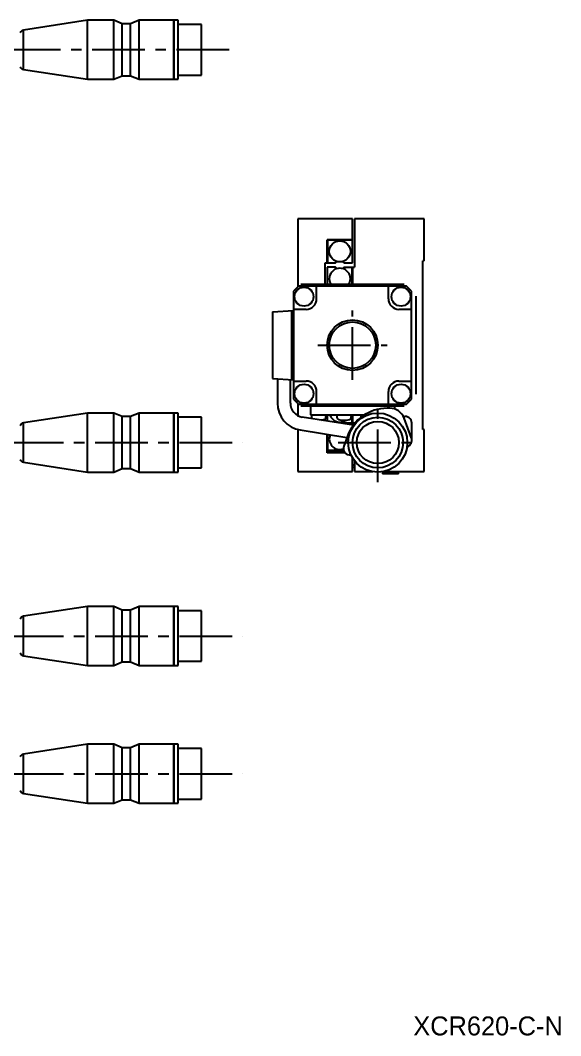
# Model space of a CAD drawing. Extents: x 38 to 408, y 17 to 262.
# Drawn here: x 279.4 to 407.5, y 16.9 to 257.8 of the extents above; entities that cross this region are included whole.
import ezdxf

# ---------------------------------------------------------------- set-up
doc = ezdxf.new("R2010")
doc.units = 0
doc.header["$LTSCALE"] = 10
doc.linetypes.add('CENTER', pattern=[2, 1.25, -0.25, 0.25, -0.25])
doc.layers.add('1', color=7, linetype='CONTINUOUS')
doc.styles.get("Standard").update_dxf_attribs({"font": 'FGP教科書体NT-M'})

msp = doc.modelspace()

# ---------------------------------------------------------------- linework, layer by layer
at = {"layer": '1', "color": 7, "linetype": 'CONTINUOUS'}
for p, q in [((295.327223, 257.78253), (280.09324, 255.466856)), ((295.327223, 243.782532), (295.327223, 257.78253)), ((301.520222, 257.78253), (295.327223, 257.78253)), ((301.520222, 243.782532), (301.520222, 257.78253)), ((303.520222, 256.932531), (301.520222, 257.78253)), ((307.520222, 257.78253), (305.520222, 256.932531)), ((307.520222, 243.782532), (307.520222, 257.78253)), ((315.777222, 257.78253), (307.520222, 257.78253)), ((315.777222, 243.782532), (315.777222, 257.78253)), ((315.827222, 257.73253), (315.777222, 257.78253)), ((315.827222, 243.782532), (315.827222, 257.78253)), ((316.827224, 257.78253), (315.827222, 257.78253)), ((316.827224, 243.782532), (316.827224, 257.78253)), ((280.09324, 246.098205), (280.09324, 255.466856)), ((303.520222, 244.632531), (303.520222, 256.932531)), ((305.520222, 256.932531), (303.520222, 256.932531)), ((305.520222, 244.632531), (305.520222, 256.932531)), ((322.327225, 256.782529), (316.827224, 256.782529)), ((322.327225, 244.782533), (322.327225, 256.782529)), ((280.09324, 246.098205), (295.327223, 243.782532)), ((295.327223, 243.782532), (301.520222, 243.782532)), ((301.520222, 243.782532), (303.520222, 244.632531)), ((303.520222, 244.632531), (305.520222, 244.632531)), ((305.520222, 244.632531), (307.520222, 243.782532)), ((307.520222, 243.782532), (315.777222, 243.782532)), ((315.777222, 243.782532), (315.827222, 243.832532)), ((315.827222, 243.782532), (316.827224, 243.782532)), ((316.827224, 244.782533), (322.327225, 244.782533)), ((345.148541, 210.724184), (345.148541, 194.58059)), ((358.148542, 210.724184), (345.148542, 210.724184)), ((358.148542, 200.224184), (358.148542, 210.724184)), ((375.148541, 210.724184), (358.648541, 210.724184)), ((358.648541, 210.724184), (358.648541, 199.224184)), ((375.148541, 200.724184), (375.148541, 210.724184)), ((352.148542, 205.724184), (358.148542, 205.724184)), ((352.148542, 200.224184), (352.148542, 205.724184)), ((352.198542, 205.674184), (352.148542, 205.724184)), ((352.198542, 205.674184), (352.198542, 200.224184)), ((358.148542, 205.674184), (352.198542, 205.674184)), ((351.648542, 195.224184), (351.648542, 200.224184)), ((351.648542, 200.224184), (354.14594, 200.224184)), ((354.14594, 200.224184), (354.485474, 200.563719)), ((356.151143, 200.224184), (355.811608, 200.563719)), ((356.151143, 200.224184), (358.148542, 200.224184)), ((375.148541, 200.724184), (374.848541, 200.724184)), ((374.848541, 160.724184), (374.848541, 200.724184)), ((352.148541, 199.224184), (352.148541, 195.224184)), ((354.14594, 199.224184), (352.148541, 199.224184)), ((354.485474, 198.884649), (354.14594, 199.224184)), ((356.151143, 199.224184), (355.811608, 198.884649)), ((356.151143, 199.224184), (358.648541, 199.224184)), ((358.098541, 195.224184), (358.098541, 199.224184)), ((358.148541, 199.224184), (358.148541, 195.224184)), ((345.870513, 195.224184), (370.426571, 195.224184)), ((345.348542, 194.724184), (344.148542, 193.524184)), ((344.148542, 193.569417), (344.148542, 167.878952)), ((370.948542, 194.724184), (345.348542, 194.724184)), ((349.648542, 191.724184), (349.648542, 194.724184)), ((366.648542, 191.724184), (366.648542, 194.724184)), ((372.148542, 193.524184), (370.948542, 194.724184)), ((372.148542, 167.924184), (372.148542, 193.524184)), ((373.148542, 192.386088), (373.148542, 169.06228)), ((339.148542, 188.624554), (344.148542, 188.974184)), ((339.148542, 188.62455), (339.148542, 172.823818)), ((343.648542, 188.939221), (343.648542, 172.509148)), ((347.148542, 189.224184), (344.148542, 189.224184)), ((372.148542, 189.224184), (369.148542, 189.224184)), ((339.148542, 172.823818), (344.148542, 172.474185)), ((340.323542, 172.741654), (340.323542, 166.993979)), ((343.423542, 166.993979), (343.423542, 172.524881)), ((344.148542, 172.224184), (347.148542, 172.224184)), ((369.148542, 172.224184), (372.148542, 172.224184)), ((349.648542, 166.724184), (349.648542, 169.724184)), ((366.648542, 166.724184), (366.648542, 169.724184)), ((344.148542, 167.924184), (345.348542, 166.724184)), ((345.148541, 166.867778), (345.148541, 164.040717)), ((345.348542, 166.724184), (370.948542, 166.724184)), ((370.426571, 166.224184), (345.870513, 166.224184)), ((348.148542, 166.224184), (348.148542, 164.224184)), ((368.148542, 165.573517), (368.148542, 166.224184)), ((370.948542, 166.724184), (372.148542, 167.924184)), ((295.327223, 164.624183), (280.09324, 162.30851)), ((301.520222, 164.624183), (295.327223, 164.624183)), ((295.327223, 150.624185), (295.327223, 164.624183)), ((303.520222, 163.774184), (301.520222, 164.624183)), ((301.520222, 150.624185), (301.520222, 164.624183)), ((307.520222, 164.624183), (305.520222, 163.774184)), ((315.777222, 164.624183), (307.520222, 164.624183)), ((307.520222, 150.624185), (307.520222, 164.624183)), ((315.827222, 164.574183), (315.777222, 164.624183)), ((315.777222, 150.624185), (315.777222, 164.624183)), ((316.827224, 164.624183), (315.827222, 164.624183)), ((315.827222, 150.624185), (315.827222, 164.624183)), ((316.827224, 150.624185), (316.827224, 164.624183)), ((348.148542, 164.224184), (361.043968, 164.224184)), ((348.398542, 164.224184), (348.458278, 163.541397)), ((351.838806, 163.541397), (351.898542, 164.224184)), ((352.148541, 164.224184), (352.148541, 162.734601)), ((354.398542, 164.224184), (354.458278, 163.541397)), ((357.838806, 163.541397), (357.898542, 164.224184)), ((358.098541, 162.224184), (358.098541, 164.224184)), ((358.148541, 164.224184), (358.148541, 162.224184)), ((360.098542, 164.224184), (360.098542, 163.553377)), ((367.024996, 165.756004), (366.377175, 165.756004)), ((280.09324, 152.939859), (280.09324, 162.30851)), ((305.520222, 163.774184), (303.520222, 163.774184)), ((303.520222, 151.474184), (303.520222, 163.774184)), ((305.520222, 151.474184), (305.520222, 163.774184)), ((322.327225, 163.624182), (316.827224, 163.624182)), ((322.327225, 151.624186), (322.327225, 163.624182)), ((358.349543, 161.752458), (346.218158, 163.673881)), ((351.648542, 162.813793), (351.648542, 163.190971)), ((354.313466, 162.39171), (354.485474, 162.563719)), ((355.811608, 162.563719), (356.151143, 162.224184)), ((358.648541, 162.224184), (356.151143, 162.224184)), ((358.648541, 162.224184), (358.648541, 162.130233)), ((372.105066, 158.628133), (370.360904, 163.420174)), ((372.198542, 158.098002), (372.198542, 162.249813)), ((345.148541, 160.734735), (345.148541, 150.724184)), ((345.733211, 160.612047), (356.828244, 158.854767)), ((352.148542, 155.224184), (352.148542, 159.595959)), ((352.198542, 159.588039), (352.198542, 155.774184)), ((356.933264, 159.143306), (356.061719, 156.748747)), ((375.148541, 160.724184), (374.848541, 160.724184)), ((375.148541, 150.724184), (375.148541, 160.724184)), ((352.198542, 155.774184), (352.148542, 155.724184)), ((356.049214, 155.724184), (352.148542, 155.724184)), ((356.329289, 155.224184), (352.148542, 155.224184)), ((352.198542, 155.774184), (356.033322, 155.774184)), ((357.803102, 154.668616), (357.51824, 154.668616)), ((280.09324, 152.939859), (295.327223, 150.624185)), ((358.648541, 152.224184), (358.148541, 152.224184)), ((358.148542, 150.724184), (358.148542, 154.018636)), ((358.648541, 153.29406), (358.648541, 150.724184)), ((295.327223, 150.624185), (301.520222, 150.624185)), ((301.520222, 150.624185), (303.520222, 151.474184)), ((303.520222, 151.474184), (305.520222, 151.474184)), ((305.520222, 151.474184), (307.520222, 150.624185)), ((307.520222, 150.624185), (315.777222, 150.624185)), ((315.777222, 150.624185), (315.827222, 150.674185)), ((315.827222, 150.624185), (316.827224, 150.624185)), ((316.827224, 151.624186), (322.327225, 151.624186)), ((345.148542, 150.724184), (358.148542, 150.724184)), ((358.648541, 151.724184), (358.148541, 151.724184)), ((358.648541, 150.724184), (362.969565, 150.724184)), ((365.248541, 150.711154), (365.248541, 150.224184)), ((369.048541, 150.224184), (365.248541, 150.224184)), ((365.327519, 150.724184), (375.148541, 150.724184)), ((369.048541, 150.224184), (369.048541, 150.724184)), ((295.327223, 118.729005), (280.09324, 116.413332)), ((295.327223, 104.729007), (295.327223, 118.729005)), ((301.520222, 118.729005), (295.327223, 118.729005)), ((301.520222, 104.729007), (301.520222, 118.729005)), ((303.520222, 117.879006), (301.520222, 118.729005)), ((307.520222, 118.729005), (305.520222, 117.879006)), ((307.520222, 104.729007), (307.520222, 118.729005)), ((315.777222, 118.729005), (307.520222, 118.729005)), ((315.777222, 104.729007), (315.777222, 118.729005)), ((315.827222, 118.679005), (315.777222, 118.729005)), ((315.827222, 104.729007), (315.827222, 118.729005)), ((316.827224, 118.729005), (315.827222, 118.729005)), ((316.827224, 104.729007), (316.827224, 118.729005)), ((280.09324, 107.044681), (280.09324, 116.413332)), ((303.520222, 105.579006), (303.520222, 117.879006)), ((305.520222, 117.879006), (303.520222, 117.879006)), ((305.520222, 105.579006), (305.520222, 117.879006)), ((322.327225, 117.729004), (316.827224, 117.729004)), ((322.327225, 105.729008), (322.327225, 117.729004)), ((280.09324, 107.044681), (295.327223, 104.729007)), ((295.327223, 104.729007), (301.520222, 104.729007)), ((301.520222, 104.729007), (303.520222, 105.579006)), ((303.520222, 105.579006), (305.520222, 105.579006)), ((305.520222, 105.579006), (307.520222, 104.729007)), ((307.520222, 104.729007), (315.777222, 104.729007)), ((315.777222, 104.729007), (315.827222, 104.779007)), ((315.827222, 104.729007), (316.827224, 104.729007)), ((316.827224, 105.729008), (322.327225, 105.729008)), ((295.327223, 86.052269), (280.09324, 83.736596)), ((295.327223, 72.052271), (295.327223, 86.052269)), ((301.520222, 86.052269), (295.327223, 86.052269)), ((301.520222, 72.052271), (301.520222, 86.052269)), ((303.520222, 85.20227), (301.520222, 86.052269)), ((303.520222, 72.90227), (303.520222, 85.20227)), ((305.520222, 85.20227), (303.520222, 85.20227)), ((307.520222, 86.052269), (305.520222, 85.20227)), ((305.520222, 72.90227), (305.520222, 85.20227)), ((307.520222, 72.052271), (307.520222, 86.052269)), ((315.777222, 86.052269), (307.520222, 86.052269)), ((315.777222, 72.052271), (315.777222, 86.052269)), ((315.827222, 86.002269), (315.777222, 86.052269)), ((315.827222, 72.052271), (315.827222, 86.052269)), ((316.827224, 86.052269), (315.827222, 86.052269)), ((316.827224, 72.052271), (316.827224, 86.052269)), ((322.327225, 85.052268), (316.827224, 85.052268)), ((322.327225, 73.052272), (322.327225, 85.052268)), ((280.09324, 74.367944), (280.09324, 83.736596)), ((280.09324, 74.367944), (295.327223, 72.052271)), ((301.520222, 72.052271), (303.520222, 72.90227)), ((303.520222, 72.90227), (305.520222, 72.90227)), ((305.520222, 72.90227), (307.520222, 72.052271)), ((316.827224, 73.052272), (322.327225, 73.052272)), ((295.327223, 72.052271), (301.520222, 72.052271)), ((307.520222, 72.052271), (315.777222, 72.052271)), ((315.777222, 72.052271), (315.827222, 72.102271)), ((315.827222, 72.052271), (316.827224, 72.052271))]:
    msp.add_line(p, q, dxfattribs=at)
at = {"layer": '1', "color": 4, "linetype": 'CENTER'}
for p, q in [((328.911384, 250.782531), (199.574529, 250.782531)), ((358.148542, 172.524184), (358.148542, 188.924184)), ((349.948542, 180.724184), (366.348542, 180.724184)), ((364.148542, 148.224185), (364.148542, 167.024183)), ((177.084331, 157.624184), (332.084331, 157.624184)), ((354.748543, 157.624184), (373.548541, 157.624184)), ((177.084331, 111.729006), (332.084331, 111.729006)), ((177.084331, 79.05227), (332.084331, 79.05227))]:
    msp.add_line(p, q, dxfattribs=at)
at = {"layer": '1', "color": 7, "linetype": 'CONTINUOUS'}
for centre, radius in [((355.148542, 202.974184), 2.5), ((346.648542, 192.224184), 2.25), ((369.648542, 192.224184), 2.25), ((358.148542, 180.724184), 6), ((358.148542, 180.724184), 5.5), ((346.648542, 169.224184), 2.25), ((369.648542, 169.224184), 2.25), ((364.148542, 157.624184), 6.999999), ((364.148542, 157.624184), 5.999998), ((364.148542, 157.624184), 5)]:
    msp.add_circle(centre, radius, dxfattribs=at)
for centre, radius, start, end in [((280.327224, 254.494614), 1.000002, 103.531698, 163.266744), ((280.327224, 247.070448), 1.000002, 196.733256, 256.468302), ((355.148541, 196.474184), 2.5, 329.999997, 210.000003), ((347.148542, 191.724184), 2.5, 270, 0), ((369.148542, 191.724184), 2.5, 180, 270), ((347.148542, 169.724184), 2.5, 0, 90), ((369.148542, 169.724184), 2.5, 90, 180), ((346.753649, 166.960754), 6.430193, 179.703957, 260.868859), ((346.754071, 166.961175), 3.330691, 179.435683, 260.74077), ((355.148541, 164.974184), 2.5, 197.457606, 305.758888), ((366.377175, 155.706004), 10.05, 90, 160), ((367.024996, 162.206004), 3.55, 20, 90), ((370.646626, 162.256982), 1.551947, 359.624155, 105.928048), ((280.327224, 161.336267), 1.000002, 103.531698, 163.266744), ((348.956375, 163.584975), 0.5, 185, 213.928061), ((350.148542, 167.924184), 5, 276.726927, 285.362549), ((351.340708, 163.584975), 0.5, 285.362549, 355), ((354.956375, 163.584975), 0.5, 185, 254.637451), ((356.148542, 167.924184), 5, 254.637451, 285.362549), ((357.340708, 163.584975), 0.5, 285.362549, 355), ((355.148542, 158.474184), 2.5, 156.198916, 289.226496), ((357.51824, 156.218616), 1.55, 160, 280.166306), ((370.648542, 158.098002), 1.55, 285.944446, 20), ((280.327224, 153.912101), 1.000002, 196.733256, 256.468302), ((280.327224, 115.441089), 1.000002, 103.531698, 163.266744), ((280.327224, 108.016923), 1.000002, 196.733256, 256.468302), ((280.327224, 82.764353), 1.000002, 103.531698, 163.266744), ((280.327224, 75.340187), 1.000002, 196.733256, 256.468302)]:
    msp.add_arc(centre, radius, start, end, dxfattribs=at)

# ---------------------------------------------------------------- texts
at = {"layer": '1', "color": 7}
msp.add_text('XCR620-C-N', height=4.5, dxfattribs=at).set_placement((372.563574, 16.993359))

doc.saveas('drawing.dxf')
